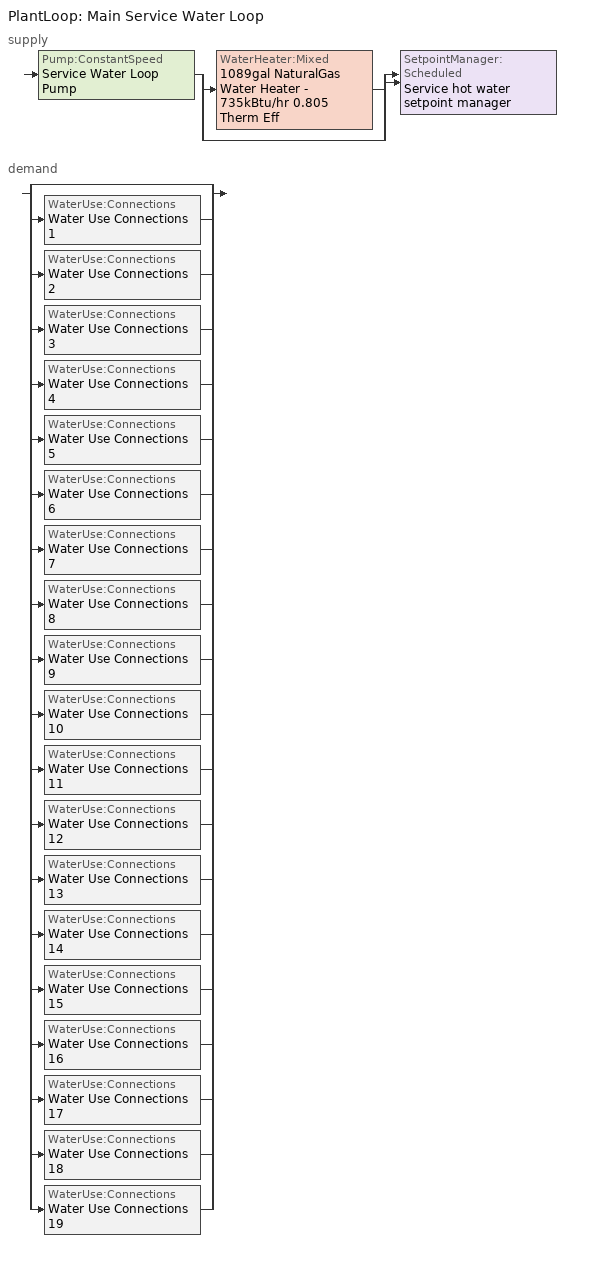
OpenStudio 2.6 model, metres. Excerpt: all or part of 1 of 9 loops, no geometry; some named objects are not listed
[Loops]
PlantLoop 'Main Service Water Loop'
 supply: Pump:ConstantSpeed 'Service Water Loop Pump' > split
  | WaterHeater:Mixed '1089gal NaturalGas Water Heater - 735kBtu/hr 0.805 Therm Eff'
  | bypass
  join > SetpointManager:Scheduled 'Service hot water setpoint manager'
 demand: split
  | bypass
  | WaterUse:Connections 'Water Use Connections 1'
  | WaterUse:Connections 'Water Use Connections 2'
  | WaterUse:Connections 'Water Use Connections 3'
  | WaterUse:Connections 'Water Use Connections 4'
  | WaterUse:Connections 'Water Use Connections 5'
  | WaterUse:Connections 'Water Use Connections 6'
  | WaterUse:Connections 'Water Use Connections 7'
  | WaterUse:Connections 'Water Use Connections 8'
  | WaterUse:Connections 'Water Use Connections 9'
  | WaterUse:Connections 'Water Use Connections 10'
  | WaterUse:Connections 'Water Use Connections 11'
  | WaterUse:Connections 'Water Use Connections 12'
  | WaterUse:Connections 'Water Use Connections 13'
  | WaterUse:Connections 'Water Use Connections 14'
  | WaterUse:Connections 'Water Use Connections 15'
  | WaterUse:Connections 'Water Use Connections 16'
  | WaterUse:Connections 'Water Use Connections 17'
  | WaterUse:Connections 'Water Use Connections 18'
  | WaterUse:Connections 'Water Use Connections 19'
[PlantLoop]
Main Service Water Loop: Glycol Concentration=0; Maximum Loop Temperature {C}=60; Minimum Loop Temperature {C}=10; Plant Loop Volume {m3}=Autocalculate; Load Distribution Scheme=Optimal
[Sizing:Plant]
Main Service Water Loop: Loop Type=Heating; Design Loop Exit Temperature {C}=60; Loop Design Temperature Difference {deltaC}=5; Sizing Option=NonCoincident; Zone Timesteps in Averaging Window=1; Coincident Sizing Factor Mode=None
[Pump:ConstantSpeed]
Service Water Loop Pump: Rated Flow Rate {m3/s}=autosize; Rated Pump Head {Pa}=1.48663e+06; Rated Power Consumption {W}=autosize; Motor Efficiency=0.895; Fraction of Motor Inefficiencies to Fluid Stream=0; Pump Control Type=Intermittent; Design Power Sizing Method=PowerPerFlowPerPressure; Design Electric Power per Unit Flow Rate {W/(m3/s)}=348701.1; Design Shaft Power per Unit Flow Rate per Unit Head {W-s/m3-Pa}=1.28205
[SetpointManager:Scheduled]
Service hot water setpoint manager: Control Variable=Temperature; Schedule=Service Water Loop Temp - 140F
[WaterHeater:Mixed]
1089gal NaturalGas Water Heater - 735kBtu/hr 0.805 Therm Eff: Tank Volume {m3}=4.12099; Setpoint Temperature Schedule=Service Water Loop Temp - 140F; Deadband Temperature Difference {deltaC}=2; Maximum Temperature Limit {C}=82.2222; Heater Control Type=Cycle; Heater Maximum Capacity {W}=215321; Heater Fuel Type=NaturalGas; Heater Thermal Efficiency=0.804952; Part Load Factor Curve=SWH-EFFFPLR-NECB2011; Off Cycle Parasitic Fuel Consumption Rate {W}=20; Off Cycle Parasitic Fuel Type=NaturalGas; Off Cycle Parasitic Heat Fraction to Tank=0.8; On Cycle Parasitic Fuel Type=NaturalGas; On Cycle Parasitic Heat Fraction to Tank=0; Ambient Temperature Indicator=Schedule; Ambient Temperature Schedule=Water Heater Ambient Temp Schedule - 70F; Off Cycle Loss Coefficient to Ambient Temperature {W/K}=27.4182; On Cycle Loss Coefficient to Ambient Temperature {W/K}=27.4182; Use Side Effectiveness=1; Source Side Effectiveness=1; Use Side Design Flow Rate {m3/s}=autosize; Source Side Design Flow Rate {m3/s}=autosize; Indirect Water Heating Recovery Time {hr}=1.5; Source Side Flow Control Mode=IndirectHeatPrimarySetpoint
[WaterUse:Connections]
Name | Water Use Equipment Name 1
Water Use Connections 1 | Core_bottom Service Water Use 0.95gal/min
Water Use Connections 2 | Core_mid Service Water Use 0.95gal/min
Water Use Connections 3 | Core_top Service Water Use 0.95gal/min
Water Use Connections 4 | Datacenter_basement_zn_6 Service Water Use 0.3gal/min
Water Use Connections 5 | Datacenter_bot_zn_6 Service Water Use 0.01gal/min
Water Use Connections 6 | Datacenter_mid_zn_6 Service Water Use 0.01gal/min
Water Use Connections 7 | Datacenter_top_zn_6 Service Water Use 0.01gal/min
Water Use Connections 8 | Perimeter_bot_zn_1 Service Water Use 0.12gal/min
Water Use Connections 9 | Perimeter_bot_zn_2 Service Water Use 0.08gal/min
Water Use Connections 10 | Perimeter_bot_zn_3 Service Water Use 0.12gal/min
Water Use Connections 11 | Perimeter_bot_zn_4 Service Water Use 0.08gal/min
Water Use Connections 12 | Perimeter_mid_zn_1 Service Water Use 0.12gal/min
Water Use Connections 13 | Perimeter_mid_zn_2 Service Water Use 0.08gal/min
Water Use Connections 14 | Perimeter_mid_zn_3 Service Water Use 0.12gal/min
Water Use Connections 15 | Perimeter_mid_zn_4 Service Water Use 0.08gal/min
Water Use Connections 16 | Perimeter_top_zn_1 Service Water Use 0.12gal/min
Water Use Connections 17 | Perimeter_top_zn_2 Service Water Use 0.08gal/min
Water Use Connections 18 | Perimeter_top_zn_3 Service Water Use 0.12gal/min
Water Use Connections 19 | Perimeter_top_zn_4 Service Water Use 0.08gal/min
[WaterUse:Equipment:Definition]
Name | Peak Flow Rate {m3/s} | Target Temperature Schedule | Sensible Fraction Schedule | Latent Fraction Schedule
Core_bottom Service Water Use Def 0.95gal/min | 5.96587e-05 | Schedule Ruleset 5 | Schedule Ruleset 3 | Schedule Ruleset 4
Core_mid Service Water Use Def 0.95gal/min | 5.96587e-05 | Schedule Ruleset 8 | Schedule Ruleset 6 | Schedule Ruleset 7
Core_top Service Water Use Def 0.95gal/min | 5.96587e-05 | Schedule Ruleset 11 | Schedule Ruleset 9 | Schedule Ruleset 10
Datacenter_basement_zn_6 Service Water Use Def 0.3gal/min | 1.87304e-05 | Schedule Ruleset 14 | Schedule Ruleset 12 | Schedule Ruleset 13
Datacenter_bot_zn_6 Service Water Use Def 0.01gal/min | 8.65266e-07 | Schedule Ruleset 17 | Schedule Ruleset 15 | Schedule Ruleset 16
Datacenter_mid_zn_6 Service Water Use Def 0.01gal/min | 8.65266e-07 | Schedule Ruleset 20 | Schedule Ruleset 18 | Schedule Ruleset 19
Datacenter_top_zn_6 Service Water Use Def 0.01gal/min | 8.65266e-07 | Schedule Ruleset 23 | Schedule Ruleset 21 | Schedule Ruleset 22
Perimeter_bot_zn_1 Service Water Use Def 0.12gal/min | 7.4909e-06 | Schedule Ruleset 26 | Schedule Ruleset 24 | Schedule Ruleset 25
Perimeter_bot_zn_2 Service Water Use Def 0.08gal/min | 4.82732e-06 | Schedule Ruleset 29 | Schedule Ruleset 27 | Schedule Ruleset 28
Perimeter_bot_zn_3 Service Water Use Def 0.12gal/min | 7.49074e-06 | Schedule Ruleset 32 | Schedule Ruleset 30 | Schedule Ruleset 31
Perimeter_bot_zn_4 Service Water Use Def 0.08gal/min | 4.82732e-06 | Schedule Ruleset 35 | Schedule Ruleset 33 | Schedule Ruleset 34
Perimeter_mid_zn_1 Service Water Use Def 0.12gal/min | 7.4909e-06 | Schedule Ruleset 38 | Schedule Ruleset 36 | Schedule Ruleset 37
Perimeter_mid_zn_2 Service Water Use Def 0.08gal/min | 4.82732e-06 | Schedule Ruleset 41 | Schedule Ruleset 39 | Schedule Ruleset 40
Perimeter_mid_zn_3 Service Water Use Def 0.12gal/min | 7.49074e-06 | Schedule Ruleset 44 | Schedule Ruleset 42 | Schedule Ruleset 43
Perimeter_mid_zn_4 Service Water Use Def 0.08gal/min | 4.82732e-06 | Schedule Ruleset 47 | Schedule Ruleset 45 | Schedule Ruleset 46
Perimeter_top_zn_1 Service Water Use Def 0.12gal/min | 7.4909e-06 | Schedule Ruleset 50 | Schedule Ruleset 48 | Schedule Ruleset 49
Perimeter_top_zn_2 Service Water Use Def 0.08gal/min | 4.82732e-06 | Schedule Ruleset 53 | Schedule Ruleset 51 | Schedule Ruleset 52
Perimeter_top_zn_3 Service Water Use Def 0.12gal/min | 7.49074e-06 | Schedule Ruleset 56 | Schedule Ruleset 54 | Schedule Ruleset 55
Perimeter_top_zn_4 Service Water Use Def 0.08gal/min | 4.82732e-06 | Schedule Ruleset 59 | Schedule Ruleset 57 | Schedule Ruleset 58
[WaterUse:Equipment] Flow Rate Fraction Schedule=NECB-A-Service Water Heating
Name | Water Use Equipment Definition | Space
Core_bottom Service Water Use 0.95gal/min | Core_bottom Service Water Use Def 0.95gal/min | Core_bottom
Core_mid Service Water Use 0.95gal/min | Core_mid Service Water Use Def 0.95gal/min | Core_mid
Core_top Service Water Use 0.95gal/min | Core_top Service Water Use Def 0.95gal/min | Core_top
Datacenter_basement_zn_6 Service Water Use 0.3gal/min | Datacenter_basement_zn_6 Service Water Use Def 0.3gal/min | DataCenter_basement_ZN_6
Datacenter_bot_zn_6 Service Water Use 0.01gal/min | Datacenter_bot_zn_6 Service Water Use Def 0.01gal/min | DataCenter_bot_ZN_6
Datacenter_mid_zn_6 Service Water Use 0.01gal/min | Datacenter_mid_zn_6 Service Water Use Def 0.01gal/min | DataCenter_mid_ZN_6
Datacenter_top_zn_6 Service Water Use 0.01gal/min | Datacenter_top_zn_6 Service Water Use Def 0.01gal/min | DataCenter_top_ZN_6
Perimeter_bot_zn_1 Service Water Use 0.12gal/min | Perimeter_bot_zn_1 Service Water Use Def 0.12gal/min | Perimeter_bot_ZN_1
Perimeter_bot_zn_2 Service Water Use 0.08gal/min | Perimeter_bot_zn_2 Service Water Use Def 0.08gal/min | Perimeter_bot_ZN_2
Perimeter_bot_zn_3 Service Water Use 0.12gal/min | Perimeter_bot_zn_3 Service Water Use Def 0.12gal/min | Perimeter_bot_ZN_3
Perimeter_bot_zn_4 Service Water Use 0.08gal/min | Perimeter_bot_zn_4 Service Water Use Def 0.08gal/min | Perimeter_bot_ZN_4
Perimeter_mid_zn_1 Service Water Use 0.12gal/min | Perimeter_mid_zn_1 Service Water Use Def 0.12gal/min | Perimeter_mid_ZN_1
Perimeter_mid_zn_2 Service Water Use 0.08gal/min | Perimeter_mid_zn_2 Service Water Use Def 0.08gal/min | Perimeter_mid_ZN_2
Perimeter_mid_zn_3 Service Water Use 0.12gal/min | Perimeter_mid_zn_3 Service Water Use Def 0.12gal/min | Perimeter_mid_ZN_3
Perimeter_mid_zn_4 Service Water Use 0.08gal/min | Perimeter_mid_zn_4 Service Water Use Def 0.08gal/min | Perimeter_mid_ZN_4
Perimeter_top_zn_1 Service Water Use 0.12gal/min | Perimeter_top_zn_1 Service Water Use Def 0.12gal/min | Perimeter_top_ZN_1
Perimeter_top_zn_2 Service Water Use 0.08gal/min | Perimeter_top_zn_2 Service Water Use Def 0.08gal/min | Perimeter_top_ZN_2
Perimeter_top_zn_3 Service Water Use 0.12gal/min | Perimeter_top_zn_3 Service Water Use Def 0.12gal/min | Perimeter_top_ZN_3
Perimeter_top_zn_4 Service Water Use 0.08gal/min | Perimeter_top_zn_4 Service Water Use Def 0.08gal/min | Perimeter_top_ZN_4
[Schedule:Ruleset]
Name | Default Day Schedule
Service Water Loop Temp - 140F | Service Water Loop Temp - 140F Default
Water Heater Ambient Temp Schedule - 70F | Water Heater Ambient Temp Schedule - 70F Default
Schedule Ruleset 3 | Schedule Day 7
Schedule Ruleset 4 | Schedule Day 8
Schedule Ruleset 5 | Schedule Day 9
NECB-A-Service Water Heating | NECB-A-Service Water Heating Default
Schedule Ruleset 6 | Schedule Day 10
Schedule Ruleset 7 | Schedule Day 11
Schedule Ruleset 8 | Schedule Day 12
Schedule Ruleset 9 | Schedule Day 13
Schedule Ruleset 10 | Schedule Day 14
Schedule Ruleset 11 | Schedule Day 15
Schedule Ruleset 12 | Schedule Day 16
Schedule Ruleset 13 | Schedule Day 17
Schedule Ruleset 14 | Schedule Day 18
Schedule Ruleset 15 | Schedule Day 19
Schedule Ruleset 16 | Schedule Day 20
Schedule Ruleset 17 | Schedule Day 21
Schedule Ruleset 18 | Schedule Day 22
Schedule Ruleset 19 | Schedule Day 23
Schedule Ruleset 20 | Schedule Day 24
Schedule Ruleset 21 | Schedule Day 25
Schedule Ruleset 22 | Schedule Day 26
Schedule Ruleset 23 | Schedule Day 27
Schedule Ruleset 24 | Schedule Day 28
Schedule Ruleset 25 | Schedule Day 29
Schedule Ruleset 26 | Schedule Day 30
Schedule Ruleset 27 | Schedule Day 31
Schedule Ruleset 28 | Schedule Day 32
Schedule Ruleset 29 | Schedule Day 33
Schedule Ruleset 30 | Schedule Day 34
Schedule Ruleset 31 | Schedule Day 35
Schedule Ruleset 32 | Schedule Day 36
Schedule Ruleset 33 | Schedule Day 37
Schedule Ruleset 34 | Schedule Day 38
Schedule Ruleset 35 | Schedule Day 39
Schedule Ruleset 36 | Schedule Day 40
Schedule Ruleset 37 | Schedule Day 41
Schedule Ruleset 38 | Schedule Day 42
Schedule Ruleset 39 | Schedule Day 43
Schedule Ruleset 40 | Schedule Day 44
Schedule Ruleset 41 | Schedule Day 45
Schedule Ruleset 42 | Schedule Day 46
Schedule Ruleset 43 | Schedule Day 47
Schedule Ruleset 44 | Schedule Day 48
Schedule Ruleset 45 | Schedule Day 49
Schedule Ruleset 46 | Schedule Day 50
Schedule Ruleset 47 | Schedule Day 51
Schedule Ruleset 48 | Schedule Day 52
Schedule Ruleset 49 | Schedule Day 53
Schedule Ruleset 50 | Schedule Day 54
Schedule Ruleset 51 | Schedule Day 55
Schedule Ruleset 52 | Schedule Day 56
Schedule Ruleset 53 | Schedule Day 57
Schedule Ruleset 54 | Schedule Day 58
Schedule Ruleset 55 | Schedule Day 59
Schedule Ruleset 56 | Schedule Day 60
Schedule Ruleset 57 | Schedule Day 61
Schedule Ruleset 58 | Schedule Day 62
Schedule Ruleset 59 | Schedule Day 63
[Schedule:Day]
Service Water Loop Temp - 140F Default; Schedule Day 9; Schedule Day 12; Schedule Day 15; Schedule Day 18; Schedule Day 21; Schedule Day 24; Schedule Day 27; Schedule Day 30; Schedule Day 33; Schedule Day 36; Schedule Day 39; Schedule Day 42; Schedule Day 45; Schedule Day 48; Schedule Day 51; Schedule Day 54; Schedule Day 57; Schedule Day 60; Schedule Day 63: 24, 0, 60
Water Heater Ambient Temp Schedule - 70F Default: 24, 0, 21.1111
Schedule Day 7; Schedule Day 10; Schedule Day 13; Schedule Day 16; Schedule Day 19; Schedule Day 22; Schedule Day 25; Schedule Day 28; Schedule Day 31; Schedule Day 34; Schedule Day 37; Schedule Day 40; Schedule Day 43; Schedule Day 46; Schedule Day 49; Schedule Day 52; Schedule Day 55; Schedule Day 58; Schedule Day 61: 24, 0, 0.2
Schedule Day 8; NECB-A-Service Water Heating Sat Day; NECB-A-Service Water Heating Sun|Hol Day; Schedule Day 11; Schedule Day 14; Schedule Day 17; Schedule Day 20; Schedule Day 23; Schedule Day 26; Schedule Day 29; Schedule Day 32; Schedule Day 35; Schedule Day 38; Schedule Day 41; Schedule Day 44; Schedule Day 47; Schedule Day 50; Schedule Day 53; Schedule Day 56; Schedule Day 59; Schedule Day 62: 24, 0, 0.05
NECB-A-Service Water Heating Default; NECB-A-Service Water Heating Default|Wkdy Day: 7, 0, 0.05, 8, 0, 0.1, 10, 0, 0.5, 16, 0, 0.9, 17, 0, 0.7, 18, 0, 0.5, 19, 0, 0.3, 22, 0, 0.2, 24, 0, 0.05
[Schedule:Rule] Schedule Ruleset=NECB-A-Service Water Heating; Date Specification Type=DateRange; Start Month=1; Start Day=1; End Month=12; End Day=31
Name | Rule Order | Day Schedule | Apply Monday | Apply Tuesday | Apply Wednesday | Apply Thursday | Apply Friday | Apply Saturday | Apply Sunday
Schedule Rule 20 | 2 | NECB-A-Service Water Heating Default|Wkdy Day | Yes | Yes | Yes | Yes | Yes
Schedule Rule 21 | 1 | NECB-A-Service Water Heating Sat Day |  |  |  |  |  | Yes
Schedule Rule 22 | 0 | NECB-A-Service Water Heating Sun|Hol Day |  |  |  |  |  |  | Yes
[Curve:Cubic]
SWH-EFFFPLR-NECB2011: Coefficient1 Constant=0.7576; Coefficient2 x=1.0071; Coefficient3 x**2=-1.4443; Coefficient4 x**3=0.6844; Minimum Value of x=0; Maximum Value of x=1
